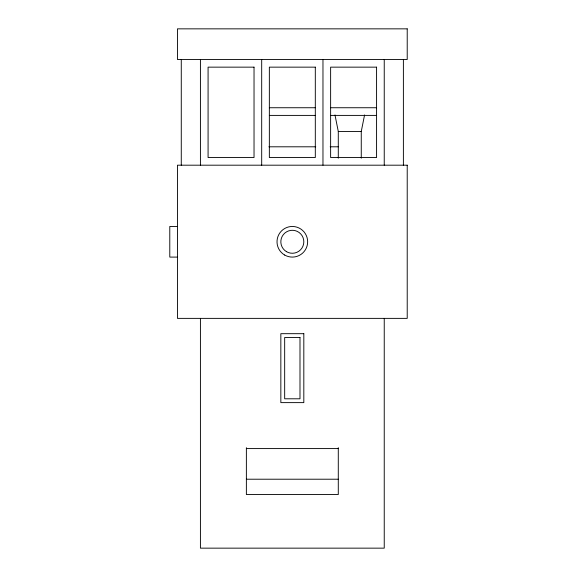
<?xml version="1.0" encoding="UTF-8"?>
<svg xmlns="http://www.w3.org/2000/svg" width="577" height="577" viewBox="0 0 577 577"><rect width="100%" height="100%" fill="white"/><g stroke="black" fill="none" stroke-linecap="round" stroke-linejoin="round"><path stroke-width="0.87" d="M361.26 158.199L361.26 131.484L364.57 114.946M269.351 107.74L315.309 107.74M330.628 107.74L376.579 107.74M269.351 115.4L315.309 115.4M330.628 115.4L376.579 115.4M334.977 114.946L338.288 131.484L361.26 131.484M268.904 146.803L315.756 146.803M330.174 146.803L338.288 146.803M177.442 226.465L169.782 226.458L169.782 257.097L177.442 257.097M246.372 448.581L338.288 448.581M246.372 479.213L338.288 479.213M403.388 59.489L403.388 165.188M384.239 59.489L384.239 165.188M384.239 318.497L384.239 548.15L200.421 548.15L200.421 318.497M338.288 131.484L338.288 158.199M338.288 447.68L338.288 494.532L246.372 494.532L246.372 447.68M322.969 59.489L322.969 165.188M261.691 59.489L261.691 165.188M200.421 59.489L200.421 165.188M181.272 59.489L181.272 165.188M407.218 28.85L177.442 28.85L177.442 59.489L407.218 59.489L407.218 28.85M254.031 67.148L208.081 67.148L208.081 157.528L254.031 157.528L254.031 67.148M315.309 67.148L269.351 67.148L269.351 157.528L315.309 157.528L315.309 67.148M376.579 67.148L330.628 67.148L330.628 157.528L376.579 157.528L376.579 67.148M407.218 165.188L177.442 165.188L177.442 318.374L407.218 318.374L407.218 165.188M303.819 333.686L280.84 333.686L280.84 402.623L303.819 402.623L303.819 333.686M299.99 337.516L284.67 337.516L284.67 398.794L299.99 398.794L299.99 337.516M286.444 251.644A11.49 11.49 0 0 0 303.819 241.943A11.49 11.49 0 0 0 286.726 231.745A11.49 11.49 0 0 0 286.444 251.644M284.67 255.041A15.319 15.319 0 0 0 307.649 241.777A15.319 15.319 0 0 0 284.67 228.514A15.319 15.319 0 0 0 284.67 255.041"/></g></svg>
